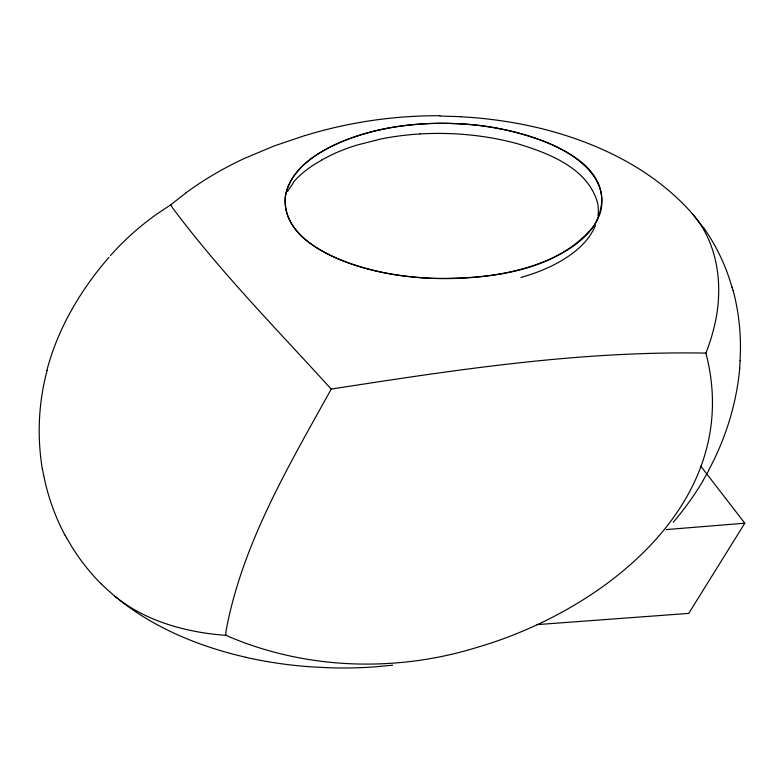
<?xml version="1.0" encoding="UTF-8"?>
<svg xmlns="http://www.w3.org/2000/svg" width="784" height="784" viewBox="0 0 784 784"><rect width="100%" height="100%" fill="white"/><g stroke="black" fill="none" stroke-linecap="round" stroke-linejoin="round"><path stroke-width="1.18" d="M478.544 646.927C396.498 672.76 304.878 669.889 225.812 635.275L225.939 632.639A121.745 98.157 9.4 0 1 226.135 630.512C242.334 543.469 288.914 465.637 331.23 389.08C455.132 369.842 580.17 350.722 705.884 353.104C744.624 500.819 604.64 609.521 479.2 646.761M740.135 360.846L739.616 368.255M46.883 370.401C57.849 328.32 80.605 290.011 108.947 257.319M705.884 353.104L707.246 349.605A221.421 205.124 -0.6 0 0 713.724 328.829C723.818 290.149 719.477 245.157 692.625 213.993M595.428 225.478C587.922 243.657 571.075 255.907 554.17 264.708A172.607 169.638 -5.9 0 1 529.759 274.792L520.87 277.556M708.707 470.537L702.572 481.435M287.503 191.58L293.579 182.476M700.72 466.078L744.8 523.202L688.754 613.392L536.707 624.642M594.625 224.773C632.041 154.997 510.962 126.048 463.501 124.048C421.616 121.285 378.623 126.136 339.746 142.531C317.755 152.292 294.157 166.757 286.532 191.051A45.893 43.1 25.2 0 0 285.337 196.843C282.142 230.32 316.569 250.508 343.461 261.033C372.488 272.293 403.623 277.35 434.659 278.428C490.333 278.781 556.14 272.009 593.831 225.968M110.524 255.496A313.943 273.724 11.2 0 1 156.986 213.963L170.736 204.83L186.161 192.737M321.871 159.779L334.582 153.429A194.697 178.429 8.2 0 1 356.975 145.089L380.828 139.003A259.259 233.005 5.8 0 1 420.018 133.966M305.005 135.505L274.135 145.971L244.461 158.397A356.397 311.101 7.2 0 0 186.122 192.688M392.666 665.185L374.184 666.91A414.491 376.222 18.6 0 1 327.879 667.723L310.719 666.821A395.714 357.112 18 0 1 245.745 657.315M666.351 529.582L744.8 523.202M420.018 133.946C452.868 132.065 486.09 135.113 517.842 143.835C549.202 153.39 587.441 167.982 597.506 202.546A42.787 40.366 -12.6 0 1 598.006 215.825M439.922 116.022L461.188 116.708M225.812 635.275L222.235 635.02A228.448 195.334 19.4 0 1 201.517 632.502C170.461 627.357 139.562 616.391 114.934 596.32M245.755 657.266C192.864 645.105 140.738 622.555 101.548 584.149M331.23 389.08C277.33 329.78 220.716 272.391 172.705 208.054A54.037 49.382 35.4 0 1 171.108 205.506L170.736 204.83M692.566 213.934C653.503 169.422 597.996 142.678 541.283 128.556A378.055 328.751 5.2 0 0 461.178 116.806M692.203 213.513L703.581 227.909M66.552 537.863L64.935 534.904M732.08 287.169L733.099 290.835M43.679 475.623L42.454 469.028M293.294 182.231A106.056 99.147 16.1 0 1 322.048 160.083M305.045 135.593A401.908 346.842 5.2 0 1 439.922 115.709M739.763 368.255A322.371 292.246 8.2 0 1 708.491 470.469M733.246 290.795A268.696 243.432 3.1 0 1 740.008 360.846M703.718 227.821A225.9 205.016 -1 0 1 731.933 287.209M702.621 481.454A352.369 320.352 10.9 0 1 673.24 522.301M42.316 469.028A308.7 267.432 11.9 0 1 47.109 370.479M64.817 534.933A256.113 220.186 14.9 0 1 43.796 475.623M101.45 584.207A212.562 180.79 16.6 0 1 66.66 537.834M285.337 196.843C282.407 233.25 321.44 253.281 350.585 263.679C381.298 274.292 413.932 278.614 446.341 278.604C481.68 278.291 517.656 273.381 550.211 259.063C571.36 249.341 593.625 234.798 600.74 211.347C609.325 174.558 569.88 150.685 540.49 139.993C507.895 127.88 472.899 123.068 438.227 123.323C400.702 123.95 362.551 130.585 328.859 147.686C309.278 157.976 288.963 173.617 285.337 196.843"/></g></svg>
